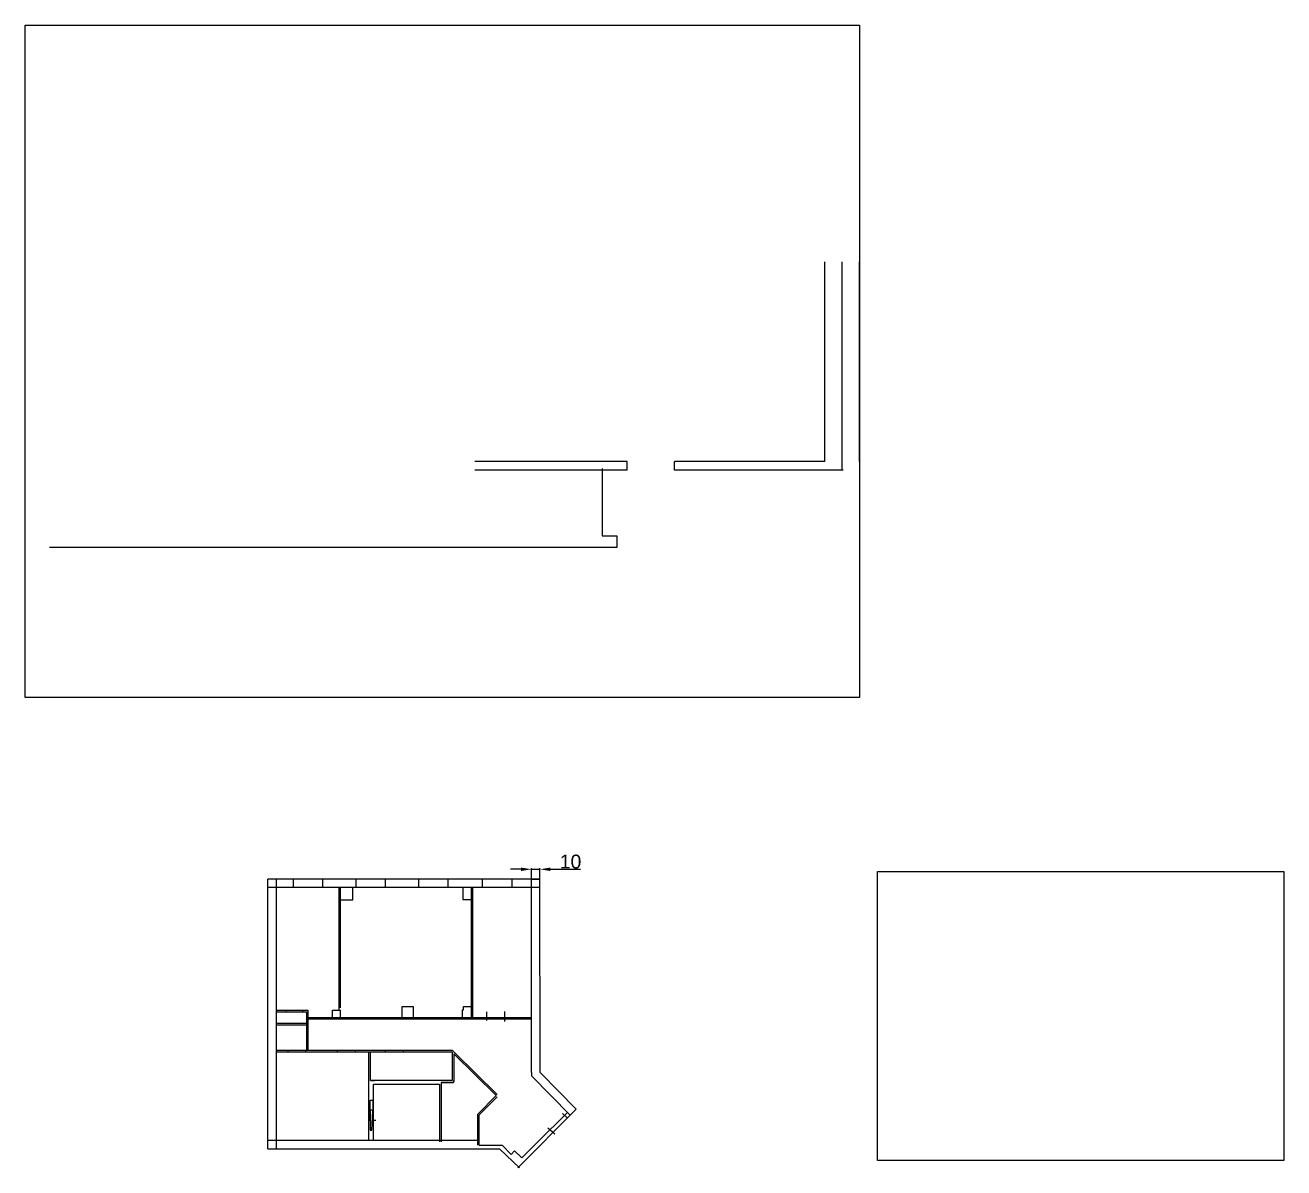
# Model space of a CAD drawing. Header units: millimetres. Extents: x 396 to 72702, y -25197 to 16014.
# Drawn here: x 396 to 1850, y -144 to 1176 of the extents above; entities that cross this region are included whole.
import ezdxf

# ---------------------------------------------------------------- set-up
doc = ezdxf.new("R2010")
doc.units = ezdxf.units.MM
doc.header["$MEASUREMENT"] = 0
doc.styles.get("Standard").update_dxf_attribs({"font": 'arial.ttf'})
doc.dimstyles.get("Standard").update_dxf_attribs({"dimtxt": 16, "dimasz": 12, "dimexe": 1.25, "dimexo": 0.0625, "dimtad": 1, "dimdec": 1, "dimdsep": 46, "dimtxsty": 'Standard', "dimcen": 2.5, "dimadec": 0, "dimazin": 0, "dimtfac": 1, "dimtdec": 1, "dimtmove": 0, "dimatfit": 3, "dimfxl": 1, "dimtzin": 0, "dimarcsym": 0})
picture_1 = doc.add_image_def('image1.jpg', size_in_pixel=(888, 716))
picture_2 = doc.add_image_def('image2.png', size_in_pixel=(738, 525))

# ---------------------------------------------------------------- blocks, each defined once
blk = doc.blocks.new('*D1')
at = {"color": 0, "lineweight": -2, "transparency": 16777216}
for p, q in [((968.9, 200.8), (956.9, 200.8)), ((980.9, 189.4), (980.9, 202)), ((980.9, 200.8), (990.9, 200.8)), ((990.9, 189.4), (990.9, 202)), ((1002.9, 200.8), (1037.5, 200.8))]:
    blk.add_line(p, q, dxfattribs=at)
at = {"color": 0, "transparency": 16777216}
for points in [[(968.9, 202.8), (968.9, 198.8), (980.9, 200.8)], [(1002.9, 202.8), (1002.9, 198.8), (990.9, 200.8)]]:
    blk.add_solid(points, dxfattribs=at)
at = {"layer": 'Defpoints', "color": 0, "transparency": 16777216}
for p in [(980.9, 189.3), (990.9, 200.8), (990.9, 189.3)]:
    blk.add_point(p, dxfattribs=at)
at = {"color": 0, "transparency": 16777216, "insert": (1026.2, 209.6), "char_height": 16, "attachment_point": 5}
blk.add_mtext('10', dxfattribs=at)

msp = doc.modelspace()

# ---------------------------------------------------------------- linework, layer by layer
for p, q in [((1320.1, 671.89), (1320.1, 902.55)), ((1340.1, 661.89), (1340.1, 902.55)), ((1360.1, 671.89), (1360.1, 902.55)), ((1360.1, 671.89), (1360.1, 902.55)), ((1091.6, 671.89), (915.73, 671.89)), ((1091.6, 661.89), (1091.6, 671.89)), ((1146.36, 661.89), (1146.36, 671.89)), ((1320.1, 671.89), (1146.36, 671.89)), ((1091.6, 661.89), (915.78, 661.89)), ((1062.74, 663.82), (1062.74, 585.98)), ((1341.03, 661.89), (1146.21, 661.89)), ((1062.74, 585.98), (1079.71, 585.98)), ((1079.71, 585.98), (1079.71, 572.74)), ((1079.71, 572.74), (424.27, 572.74)), ((990.88, 189.33), (676.52, 189.33)), ((676.52, -122.29), (676.52, 189.33)), ((686.52, -122.29), (686.52, 189.33)), ((706.08, 180.1), (706.08, 189.33)), ((739.92, 180.1), (739.92, 189.33)), ((778.49, 180.1), (778.49, 189.33)), ((812.45, 180.1), (812.45, 189.33)), ((851.08, 180.1), (851.08, 189.33)), ((884.85, 180.1), (884.85, 189.33)), ((924.52, 180.1), (924.52, 189.33)), ((958.7, 180.1), (958.7, 189.33)), ((980.91, -34.04), (980.91, 189.33)), ((980.91, 189.33), (990.88, 189.33)), ((990.91, -34.04), (990.88, 189.33)), ((676.52, 180.1), (990.88, 180.1)), ((758.42, 180.1), (758.42, 38.47)), ((760.16, 180.1), (760.16, 40.76)), ((774.88, 165.57), (774.88, 180.1)), ((901.89, 180.1), (901.89, 165.78)), ((911.3, 180.1), (911.3, 29.67)), ((913, 180.1), (913, 29.67)), ((760.16, 165.57), (774.88, 165.57)), ((901.89, 165.78), (911.3, 165.78)), ((686.52, 37.98), (722.8, 37.98)), ((686.52, 36.03), (721.17, 36.03)), ((697.76, 36.03), (697.76, 37.98)), ((716.79, 36.03), (716.79, 37.98)), ((721.17, 36.03), (721.17, -8.32)), ((722.8, 37.98), (722.8, -8.32)), ((722.92, 29.67), (980.91, 29.67)), ((726.48, 27.97), (726.48, 29.67)), ((747, 27.97), (747, 29.67)), ((751.06, 29.67), (751.06, 38.18)), ((751.06, 38.18), (758.42, 38.18)), ((758.42, 38.18), (760.2, 38.18)), ((760.2, 38.18), (760.2, 29.67)), ((831.86, 29.67), (831.86, 42.29)), ((831.86, 42.29), (844.34, 42.29)), ((844.34, 42.29), (844.34, 29.67)), ((901.39, 27.97), (901.39, 38.34)), ((901.39, 38.34), (902.44, 38.34)), ((902.44, 38.34), (902.44, 42.17)), ((902.44, 42.17), (913, 42.17)), ((913, 42.17), (913, 29.67)), ((929.31, 26.04), (929.31, 35.98)), ((950.3, 25.02), (950.3, 36.66)), ((686.52, 22.92), (721.17, 22.92)), ((686.52, 21.22), (721.17, 21.22)), ((722.92, 27.97), (980.91, 27.97)), ((686.52, -8.32), (889.5, -8.32)), ((686.52, -10.02), (888.8, -10.02)), ((699.84, -10.02), (699.84, -8.32)), ((720.58, -10.02), (720.58, -8.32)), ((756.97, -10.02), (756.97, -8.32)), ((777.86, -10.02), (777.86, -8.32)), ((793.31, -112.29), (793.31, -10.02)), ((795.01, -43.1), (795.01, -10.02)), ((812.26, -10.02), (812.26, -8.32)), ((833.27, -10.02), (833.27, -8.32)), ((889.5, -10.7), (888.8, -10.02)), ((892.38, -11.15), (889.5, -8.32)), ((889.5, -10.7), (889.5, -43.1)), ((940.39, -60.76), (891.19, -12.36)), ((891.2, -12.37), (891.2, -43.1)), ((941.58, -59.55), (892.38, -11.15)), ((889.5, -43.1), (795.01, -43.1)), ((795.01, -43.1), (799.85, -43.1)), ((889.5, -43.1), (795.01, -43.1)), ((891.17, -45.49), (891.2, -43.1)), ((891.2, -43.1), (891.17, -45.49)), ((980.91, -34.04), (980.91, -37.92)), ((980.91, -37.92), (1025.79, -83.24)), ((990.91, -34.04), (1032.87, -76.19)), ((798.6, -112.29), (798.6, -47.6)), ((798.6, -47.6), (874.99, -47.6)), ((874.99, -47.6), (874.99, -113.98)), ((876.69, -45.49), (876.69, -113.98)), ((876.69, -45.49), (891.17, -45.49)), ((891.17, -45.49), (876.69, -45.49)), ((794.68, -89.11), (794.68, -66.04)), ((794.68, -66.04), (797.66, -66.04)), ((797.66, -66.04), (797.66, -89.16)), ((918.97, -82.23), (940.39, -60.76)), ((920.67, -82.93), (941.6, -61.97)), ((797.66, -77.61), (794.68, -77.61)), ((794.68, -78.3), (794.68, -100.67)), ((796.75, -100.67), (797.66, -77.61)), ((918.97, -117.99), (918.97, -82.23)), ((920.67, -117.99), (920.67, -82.93)), ((965.18, -144.17), (1032.87, -76.19)), ((988.1, -114.66), (1022.74, -80.18)), ((1022.49, -86.62), (1017.03, -81.34)), ((792.49, -89.11), (794.68, -89.11)), ((794.68, -100.67), (796.75, -100.67)), ((797.66, -89.16), (801.45, -89.16)), ((1000.07, -98.01), (1008.05, -105.07)), ((676.52, -112.29), (918.97, -112.29)), ((969.94, -132.68), (988.1, -114.66)), ((676.52, -122.29), (944.16, -122.29)), ((920.67, -117.99), (947.18, -117.99)), ((944.16, -122.29), (944.16, -122.29)), ((944.16, -122.29), (967.14, -144.16)), ((947.18, -117.99), (957.76, -128.57)), ((957.76, -128.57), (961.35, -124.7)), ((961.35, -124.7), (969.94, -132.68))]:
    msp.add_line(p, q)

# ---------------------------------------------------------------- dimensions: what is measured, and where the dimension line sits
dim = msp.add_linear_dim(base=(990.88, 200.76), p1=(980.91, 189.33), p2=(990.88, 189.33), dimstyle='Standard')
dim.commit()
dim.dimension.update_dxf_attribs({"geometry": '*D1', "text_midpoint": (1026.19, 209.55)})

# ---------------------------------------------------------------- pictures from other files: only their frames are drawn
image = msp.add_image(picture_1, insert=(396.19, 399.15), size_in_units=(963.67, 777.02))
image.dxf.flags = 7
image = msp.add_image(picture_2, insert=(1380.63, -135.8), size_in_units=(469.52, 334.01))
image.dxf.flags = 7

doc.saveas('drawing.dxf')
